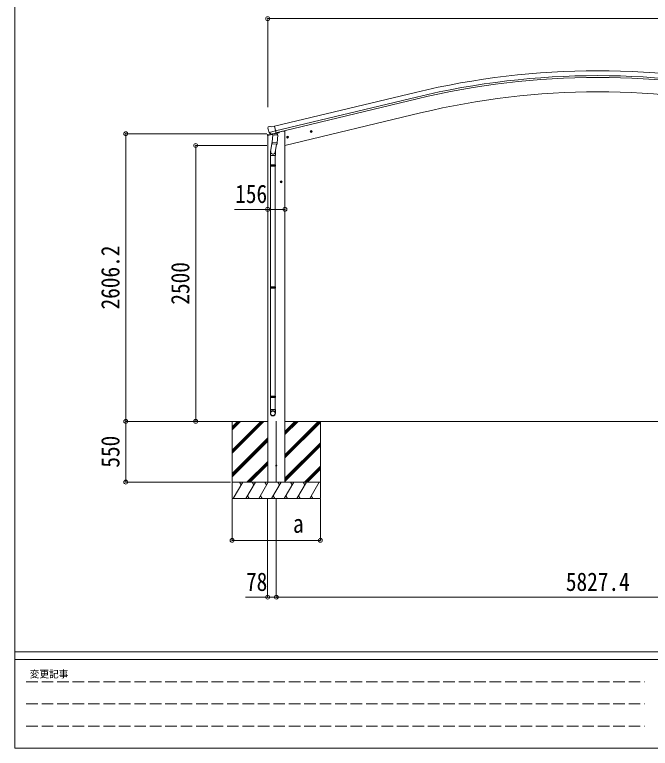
# Model space of a CAD drawing. Units: millimetres at full size. Extents: x -9783 to 9892, y -6828 to 6752.
# Drawn here: x -9783 to -4022, y -6828 to -181 of the extents above; entities that cross this region are included whole.
import ezdxf
from ezdxf.enums import TextEntityAlignment as Align

# ---------------------------------------------------------------- set-up
doc = ezdxf.new("R2010")
doc.units = ezdxf.units.MM
doc.header["$LTSCALE"] = 35
doc.header["$PDMODE"] = 32
doc.header["$PDSIZE"] = 35
doc.linetypes.add('DASHED3', pattern=[4, 3, -1])
for name, color, linetype, lineweight in [('0-0_0', 7, 'Continuous', 9), ('0-1_本体', 4, 'Continuous', 9), ('0-2_部品', 7, 'Continuous', 9), ('0-8_PARTS2', 2, 'Continuous', 9), ('0-A_寸法', 6, 'Continuous', 9), ('F-0_240', 7, 'Continuous', 9)]:
    doc.layers.add(name, color=color, linetype=linetype, lineweight=lineweight)
doc.styles.add('ＭＳ ゴシック', font='')
doc.styles.get('ＭＳ ゴシック').set_extended_font_data('MS Gothic')

msp = doc.modelspace()

# ---------------------------------------------------------------- linework, layer by layer
at = {"layer": '0-0_0'}
for p, q in [((-7489.91, -3866.07), (-7991.58, -3866.08)), ((-7812.36, -3866.07), (-7812.36, -4566.07)), ((-7812.36, -4126.8), (-7551.63, -3866.07)), ((-7812.36, -4140.94), (-7537.49, -3866.07)), ((-7812.36, -4155.09), (-7523.35, -3866.07)), ((-7812.36, -3942.96), (-7735.48, -3866.07)), ((-7812.36, -3928.81), (-7749.62, -3866.07)), ((-7812.36, -3914.67), (-7763.76, -3866.07)), ((-7333.91, -4168.85), (-7031.13, -3866.07)), ((-7333.91, -4182.99), (-7016.99, -3866.07)), ((-7333.91, -3985.01), (-7214.98, -3866.07)), ((-7333.91, -3970.86), (-7229.12, -3866.07)), ((-7333.91, -3956.72), (-7243.26, -3866.07)), ((-7333.91, -4197.14), (-7012.36, -3875.59)), ((-7333.41, -3866.07), (-1663.26, -3866.07)), ((-7012.36, -3866.07), (-7012.36, -4566.07)), ((-7812.36, -4338.93), (-7489.91, -4016.49)), ((-7812.36, -4353.08), (-7489.91, -4030.63)), ((-7812.36, -4367.22), (-7489.91, -4044.77)), ((-7333.91, -4380.98), (-7012.36, -4059.44)), ((-7333.91, -4395.13), (-7012.36, -4073.58)), ((-7333.91, -4409.27), (-7012.36, -4087.72)), ((-7677.37, -4416.07), (-7489.91, -4228.62)), ((-7663.23, -4416.07), (-7489.91, -4242.76)), ((-7649.09, -4416.07), (-7489.91, -4256.9)), ((-7156.87, -4416.07), (-7012.36, -4271.57)), ((-7142.73, -4416.07), (-7012.36, -4285.71)), ((-7128.59, -4416.07), (-7012.36, -4299.85)), ((-7012.36, -4416.07), (-7812.36, -4416.07)), ((-7802.07, -4566.07), (-7715.47, -4416.07)), ((-7730.47, -4442.06), (-7745.47, -4416.07)), ((-7686.6, -4566.07), (-7600, -4416.07)), ((-7615, -4442.06), (-7630, -4416.08)), ((-7571.13, -4566.07), (-7484.53, -4416.08)), ((-7499.53, -4442.06), (-7514.53, -4416.07)), ((-7345.36, -4416.07), (-7479.36, -4416.07)), ((-7455.66, -4566.07), (-7369.06, -4416.08)), ((-7384.06, -4442.06), (-7399.06, -4416.07)), ((-7340.19, -4566.07), (-7253.59, -4416.08)), ((-7268.59, -4442.06), (-7283.59, -4416.07)), ((-7224.72, -4566.07), (-7138.12, -4416.08)), ((-7168.12, -4416.08), (-7153.12, -4442.06)), ((-7109.25, -4566.07), (-7022.65, -4416.07)), ((-7812.36, -4566.07), (-7012.36, -4566.07)), ((-7671.6, -4540.1), (-7656.6, -4566.07)), ((-7556.13, -4540.09), (-7541.13, -4566.07)), ((-7440.66, -4540.09), (-7425.66, -4566.07)), ((-7325.19, -4540.1), (-7310.19, -4566.07)), ((-7209.72, -4540.1), (-7194.72, -4566.07)), ((-7094.25, -4540.1), (-7079.25, -4566.07))]:
    msp.add_line(p, q, dxfattribs=at)
at = {"layer": '0-1_本体'}
for p, q in [((-7428.96, -1192.35), (-6149.86, -885.27)), ((-6139.79, -927.24), (-7418.88, -1234.33)), ((-7414.95, -1250.69), (-6135.86, -943.61)), ((-7334.4, -1366.07), (-6105.28, -1070.99)), ((-7334.4, -1366.07), (-6105.28, -1070.99)), ((-7461.33, -1259.56), (-7461.33, -1260.07)), ((-7354.4, -1236.69), (-7387.91, -1244.74)), ((-7334.4, -1236.69), (-7354.4, -1236.69)), ((-7334.4, -4416.07), (-7334.4, -1236.69)), ((-7489.9, -4416.07), (-7489.9, -1275.9))]:
    msp.add_line(p, q, dxfattribs=at)
for radius in [7073, 7029.83, 7013, 6882, 6882]:
    msp.add_arc((-4498.7, -7762.84), radius, 76.5, 103.5, dxfattribs=at)
at = {"layer": '0-2_部品'}
for p, q in [((-7482.3, -1197.43), (-7469.12, -1194.27)), ((-7454.56, -1196.94), (-7467.82, -1194.24)), ((-7454.56, -1196.94), (-7428.63, -1190.72)), ((-7489.62, -1208.26), (-7489.34, -1209.41)), ((-7462.5, -1260.12), (-7489.44, -1266.59)), ((-7485.4, -1199.68), (-7489.26, -1205.98)), ((-7475.56, -1248.56), (-7418.06, -1234.76)), ((-7458.71, -1263.47), (-7475.09, -1248.98)), ((-7456, -1264.04), (-7448.48, -1262.24)), ((-7453.64, -1263.56), (-7416.93, -1254.75)), ((-7422.89, -1256.57), (-7423.91, -1271.18)), ((-7416.93, -1254.75), (-7415.4, -1254.38)), ((-7413.85, -1252.27), (-7412.91, -1252.34)), ((-7412.91, -1252.34), (-7399.59, -1267.66)), ((-7409.22, -1256.59), (-7391.02, -1252.21)), ((-7387.18, -1244.2), (-7387.18, -1247.35)), ((-7085.5, -1237.59), (-7104.94, -1242.26)), ((-7102.52, -1241.67), (-7100.39, -1234.48)), ((-7097.35, -1247.12), (-7102.52, -1241.67)), ((-7100.39, -1234.48), (-7093.09, -1232.73)), ((-7092.88, -1249.65), (-7097.55, -1230.2)), ((-7093.09, -1232.73), (-7087.92, -1238.17)), ((-7491.74, -1276.4), (-7448.93, -1266.12)), ((-7491.74, -1269.51), (-7491.74, -1276.4)), ((-7455.17, -1263.93), (-7453.64, -1263.56)), ((-7451.8, -1263.79), (-7451.85, -1264.53)), ((-7451.1, -1265.57), (-7425.28, -1272)), ((-7444.18, -1270.91), (-7448.85, -1337.75)), ((-7398.49, -1274.11), (-7444.18, -1270.91)), ((-7442.4, -1267.73), (-7442.63, -1271.02)), ((-7403.16, -1340.95), (-7398.49, -1274.11)), ((-7399.59, -1267.66), (-7400.04, -1274)), ((-7299.42, -1288.95), (-7318.86, -1293.62)), ((-7316.44, -1293.03), (-7314.31, -1285.84)), ((-7311.27, -1298.48), (-7316.44, -1293.03)), ((-7314.31, -1285.84), (-7307.01, -1284.08)), ((-7306.81, -1301), (-7311.48, -1281.56)), ((-7307.01, -1284.08), (-7301.84, -1289.53)), ((-7448.49, -1332.63), (-7463.03, -1420.5)), ((-7449.71, -1350.22), (-7448.84, -1337.75)), ((-7449.32, -1351.57), (-7449.32, -1351.57)), ((-7403.16, -1340.95), (-7448.85, -1337.75)), ((-7447.87, -1352.35), (-7406.17, -1355.27)), ((-7409.71, -1355.02), (-7422.33, -1429.82)), ((-7403.18, -1340.94), (-7404.06, -1353.64)), ((-7465.18, -1457.66), (-7465.18, -1423.31)), ((-7419.18, -1457.66), (-7465.18, -1457.66)), ((-7463.18, -1457.66), (-7463.18, -1540.32)), ((-7421.18, -1457.66), (-7421.18, -1540.32)), ((-7419.18, -1423), (-7419.18, -1457.66)), ((-7465.18, -1542.32), (-7464.18, -1540.32)), ((-7419.18, -1542.32), (-7465.18, -1542.32)), ((-7419.18, -1550.32), (-7465.18, -1550.32)), ((-7420.18, -1540.32), (-7464.18, -1540.32)), ((-7420.18, -1552.32), (-7464.18, -1552.32)), ((-7463.18, -1552.32), (-7463.18, -2646.5)), ((-7421.18, -1552.32), (-7421.18, -2646.5)), ((-7419.18, -1542.32), (-7420.18, -1540.32)), ((-7419.18, -1550.32), (-7420.18, -1552.32)), ((-7419.18, -1542.32), (-7419.18, -1550.32)), ((-7357.68, -1696.19), (-7377.68, -1696.19)), ((-7375.18, -1696.19), (-7371.43, -1689.69)), ((-7371.43, -1702.69), (-7375.18, -1696.19)), ((-7371.43, -1689.69), (-7363.92, -1689.69)), ((-7367.68, -1706.19), (-7367.68, -1686.19)), ((-7363.92, -1689.69), (-7360.17, -1696.19)), ((-7465.18, -2648.5), (-7464.18, -2646.5)), ((-7419.18, -2648.5), (-7465.18, -2648.5)), ((-7419.18, -2656.5), (-7465.18, -2656.5)), ((-7420.18, -2646.5), (-7464.18, -2646.5)), ((-7420.18, -2658.5), (-7464.18, -2658.5)), ((-7463.18, -2658.5), (-7463.18, -3636.69)), ((-7421.18, -2658.5), (-7421.18, -3636.69)), ((-7419.18, -2648.5), (-7420.18, -2646.5)), ((-7419.18, -2656.5), (-7420.18, -2658.5)), ((-7419.18, -2648.5), (-7419.18, -2656.5)), ((-7465.18, -3638.69), (-7464.18, -3636.69)), ((-7419.18, -3638.69), (-7465.18, -3638.69)), ((-7419.18, -3646.69), (-7465.18, -3646.69)), ((-7420.18, -3636.69), (-7464.18, -3636.69)), ((-7420.18, -3648.69), (-7464.18, -3648.69)), ((-7463.18, -3648.69), (-7463.18, -3758.69)), ((-7421.18, -3648.69), (-7421.18, -3758.69)), ((-7419.18, -3638.69), (-7420.18, -3636.69)), ((-7419.18, -3646.69), (-7420.18, -3648.69)), ((-7419.18, -3638.69), (-7419.18, -3646.69)), ((-7465.18, -3792.83), (-7465.18, -3758.69)), ((-7419.18, -3758.69), (-7465.18, -3758.69)), ((-7419.18, -3792.83), (-7419.18, -3758.69))]:
    msp.add_line(p, q, dxfattribs=at)
for points in [[(-7423.2, -1256.17), (-7413.48, -1253.83), (-7428.63, -1190.72)], [(-7475.84, -1247.99), (-7475.25, -1248.83), (-7475.09, -1248.98)], [(-7423.2, -1256.17), (-7423.44, -1256.32), (-7448.21, -1262.26), (-7448.48, -1262.24)], [(-7087.92, -1238.17), (-7090.05, -1245.37), (-7097.35, -1247.12)], [(-7301.84, -1289.53), (-7303.97, -1296.73), (-7311.27, -1298.48)], [(-7465.18, -1542.32), (-7465.18, -1550.32), (-7464.18, -1552.32)], [(-7360.17, -1696.19), (-7363.92, -1702.69), (-7371.43, -1702.69)], [(-7465.18, -2648.5), (-7465.18, -2656.5), (-7464.18, -2658.5)], [(-7465.18, -3638.69), (-7465.18, -3646.69), (-7464.18, -3648.69)]]:
    msp.add_lwpolyline(points, dxfattribs=at)
for centre, radius in [((-7095.22, -1239.92), 8.5), ((-7095.22, -1239.92), 7.7), ((-7095.22, -1239.92), 6.5), ((-7309.14, -1291.28), 8.5), ((-7309.14, -1291.28), 7.7), ((-7309.14, -1291.28), 6.5), ((-7367.68, -1696.19), 8.5), ((-7367.68, -1696.19), 7.7), ((-7367.68, -1696.19), 6.5)]:
    msp.add_circle(centre, radius, dxfattribs=at)
at = {"layer": '0-2_部品', "color": 4}
msp.add_circle((-7412.15, -4266.07), 4.5, dxfattribs=at)
at = {"layer": '0-2_部品'}
for centre, radius, start, end in [((-7468.42, -1197.18), 3, 78.5, 103.5), ((-7292.54, -1162.16), 202.4, 193.5, 205.09125), ((-7481.14, -1202.29), 5, 103.5, 148.5), ((-7422.29, -1256.65), 0.604, 100.59842, 172.20595), ((-7415.52, -1253.89), 0.5, 283.5, 318.76246), ((-7392.18, -1247.35), 5, 283.5, 0), ((-7488.74, -1269.51), 3, 103.5, 180), ((-7455.28, -1263.44), 0.5, 248.23754, 283.5), ((-7452.3, -1263.75), 0.5, 356, 103.5), ((-7450.85, -1264.6), 1, 176, 256), ((-7424.93, -1271.03), 1.03, 250.03897, 351.96569), ((-7447.77, -1350.39), 1.95, 175.04017, 217.47766), ((-7447.73, -1350.36), 2, 217.40962, 266), ((-7406.03, -1353.28), 2, 266, 349.46843), ((-7435.18, -1423.31), 30, 177.45142, 180)]:
    msp.add_arc(centre, radius, start, end, dxfattribs=at)
for centre, major_axis, ratio, start_param, end_param in [((-7486.7, -1207.54), (-1.57, -2.57), 0.99628, 4.712389, 5.4996506), ((-7456.73, -1261.22), (-0.73, -2.92), 0.997631, 5.8041905, 6.6006116), ((-7456.67, -1260.99), (2.63, 3.16), 0.650902, 4.0958226, 4.1686332), ((-7456.7, -1261.12), (-0.73, -2.92), 0.997631, 0.3902369, 0.4789948), ((-7442.18, -1423), (23, 0), 0.996195, 2.5560258, 6.5663028), ((-7442.18, -1423), (21, 0), 0.996195, 2.9349147, 5.9512394), ((-7442.18, -3791.09), (-23, 0), 0.996195, 3.1415927, 6.2831853), ((-7442.18, -3792.83), (-23, 0), 0.996195, 3.1415927, 6.2831853), ((-7442.18, -3792.83), (0, -23.43), 0.981806, 4.712389, 7.8539816)]:
    msp.add_ellipse(centre, major_axis=major_axis, ratio=ratio, start_param=start_param, end_param=end_param, dxfattribs=at)
msp.add_ellipse((-7442.18, -3792.83), major_axis=(21, 0), ratio=0.996195, dxfattribs=at)
at = {"layer": '0-8_PARTS2', "color": 6}
msp.add_line((-7489.91, -217.07), (-1506.89, -217.07), dxfattribs=at)
at = {"layer": '0-8_PARTS2'}
msp.add_line((-7412.15, -3863.57), (-7412.15, -4418.57), dxfattribs=at)
at = {"layer": '0-A_寸法'}
for p, q in [((-7489.91, -217.07), (-7489.91, -1019.41)), ((-8776.19, -1259.87), (-7497.36, -1259.87)), ((-8776.19, -3866.08), (-8776.19, -1259.87)), ((-8142.49, -1366.09), (-7497.36, -1366.09)), ((-8142.49, -3866.08), (-8142.49, -1366.09)), ((-7489.91, -1944.83), (-7789.91, -1944.83)), ((-7333.91, -1944.83), (-7489.91, -1944.83)), ((-8776.19, -3866.08), (-7827.17, -3866.08)), ((-8776.19, -3866.08), (-7829.92, -3866.08)), ((-8776.19, -3866.08), (-8776.19, -4416.07)), ((-8142.49, -3866.08), (-7829.92, -3866.08)), ((-8776.19, -4416.07), (-7828.2, -4416.07)), ((-7812.36, -4943.98), (-7812.36, -4569.57)), ((-7490.15, -5458.96), (-7490.15, -4569.57)), ((-7412.15, -5458.96), (-7412.15, -4569.57)), ((-7490.15, -5458.96), (-7690.15, -5458.96)), ((-7490.15, -5458.96), (-7412.15, -5458.96)), ((-7412.15, -5458.96), (-1584.76, -5458.96))]:
    msp.add_line(p, q, dxfattribs=at)
msp.add_lwpolyline([(-7812.36, -4943.98), (-7012.36, -4943.98), (-7012.36, -4569.57)], dxfattribs=at)
for p in [(-7489.91, -217.07), (-8776.19, -1259.87), (-8142.49, -1366.09), (-7489.91, -1944.83), (-7333.91, -1944.83), (-8776.19, -3866.08), (-8142.49, -3866.08), (-8776.19, -4416.07), (-7812.36, -4943.98), (-7012.36, -4943.98), (-7490.15, -5458.96), (-7412.15, -5458.96)]:
    msp.add_point(p, dxfattribs=at)
at = {"layer": 'F-0_240', "color": 5}
for p, q in [((-9783.03, 6751.9), (-9783.03, -6828.1)), ((-9783.03, -5953.1), (9396.97, -5953.1)), ((-9783.03, -6023.1), (6285.75, -6023.1)), ((-9783.03, -6828.1), (9396.97, -6828.1))]:
    msp.add_line(p, q, dxfattribs=at)
at = {"layer": 'F-0_240', "color": 4, "linetype": 'DASHED3'}
for p, q in [((-9678.03, -6224.35), (-4074.25, -6224.35)), ((-9678.03, -6425.6), (-4074.25, -6425.6)), ((-9678.03, -6626.85), (-4074.25, -6626.85))]:
    msp.add_line(p, q, dxfattribs=at)

# ---------------------------------------------------------------- texts
at = {"layer": '0-A_寸法', "color": 7, "style": 'ＭＳ ゴシック', "width": 0.85}
for s, p in [('156', (-7784.29, -1937.83)), ('a', (-7260.49, -4924.98)), ('78', (-7686.4, -5451.96)), ('5827.4', (-4787.2, -5451.96))]:
    msp.add_text(s, height=166.8, dxfattribs=at).set_placement(p, align=Align.BOTTOM_LEFT)
for s, p in [('2606.2', (-8783.19, -2851.73)), ('2500', (-8149.49, -2808.59)), ('550', (-8783.19, -4285.45))]:
    msp.add_text(s, height=166.8, rotation=90, dxfattribs=at).set_placement(p, align=Align.BOTTOM_LEFT)
at = {"layer": 'F-0_240', "style": 'ＭＳ ゴシック'}
msp.add_text('変更記事', height=64.15, dxfattribs=at).set_placement((-9646.27, -6206.85), align=Align.BOTTOM_LEFT)

doc.saveas('drawing.dxf')
